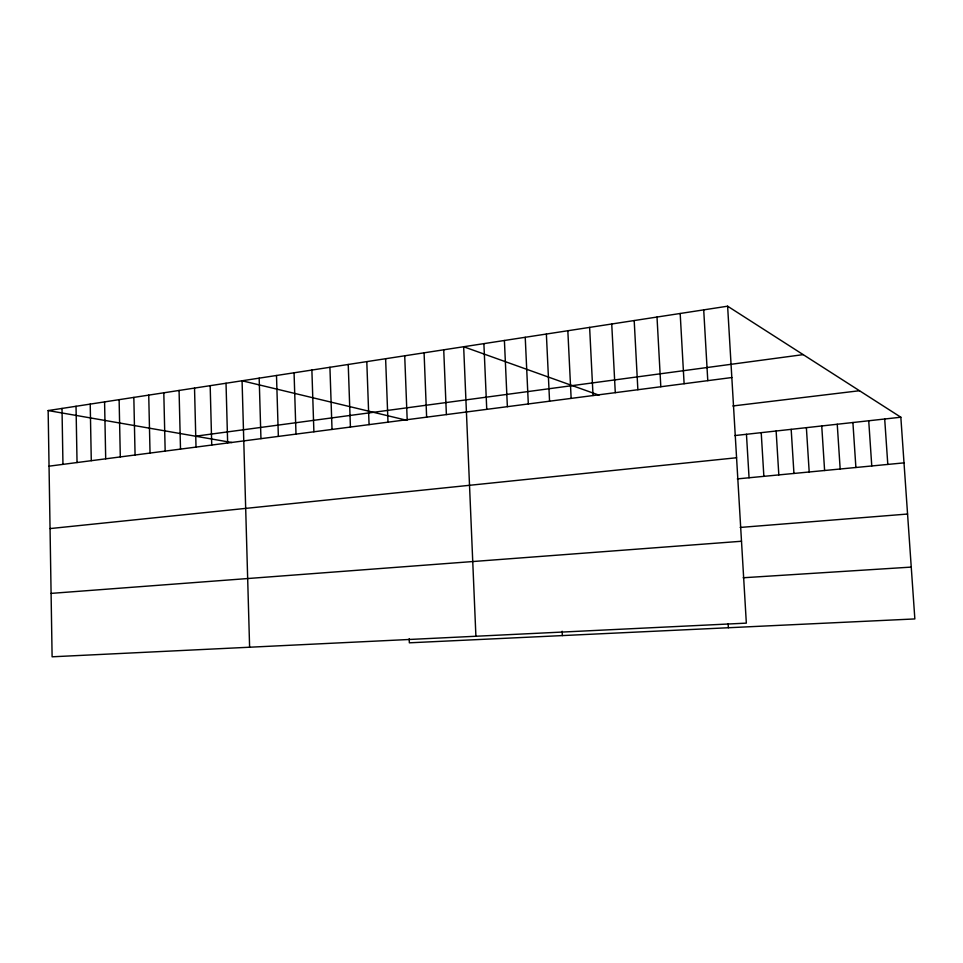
<?xml version="1.0" encoding="UTF-8"?>
<svg xmlns="http://www.w3.org/2000/svg" width="963" height="963" viewBox="0 0 963 963"><rect width="100%" height="100%" fill="white"/><g stroke="black" fill="none" stroke-linecap="round" stroke-linejoin="round"><path stroke-width="1.44" d="M727.619 306.198L746.337 623.133L52.11 656.802L48.15 410.563L727.619 306.198L900.838 417.22L914.85 618.932L409.347 642.815L409.191 638.698M195.489 436.203L803.178 354.625M49.041 466.176L731.832 377.532M732.891 405.965L859.49 390.725M734.757 435.577L900.838 417.22M50.052 528.579L736.575 457.75M737.309 478.9L904.004 462.866M740.174 527.447L907.567 514.037M51.087 593.389L741.498 541.254M743.147 577.764L911.251 567.099M48.15 410.563L231.939 442.535M406.819 420.313L242.074 380.782L249.61 647.22M598.974 395.155L463.66 346.752L475.903 636.254M884.696 419.001L887.802 464.431M868.722 420.771L871.768 465.972M852.905 422.516L855.89 467.5M837.244 424.25L840.169 469.005M821.74 425.959L824.605 470.51M806.38 427.656L809.197 471.99M791.177 429.342L793.945 473.459M776.13 431.003L778.826 474.903M761.215 432.652L763.864 476.348M746.457 434.289L749.058 477.768M728.136 623.663L728.365 627.744M703.712 309.881L707.781 380.65M680.179 313.493L684.115 383.719M657.007 317.044L660.811 386.753M634.196 320.547L637.867 389.726M611.734 324.001L615.285 392.663M589.621 327.396L593.039 395.552M567.833 330.742L571.143 398.393M562.151 631.246L562.356 635.58M546.37 334.041L549.56 401.186M525.232 337.291L528.314 403.954M504.407 340.493L507.369 406.675M483.883 343.635L486.748 409.347M443.726 349.81L446.387 414.584M424.081 352.819L426.633 417.148M404.713 355.804L407.18 419.675M385.621 358.73L387.993 422.167M366.795 361.619L369.07 424.623M348.233 364.471L350.424 427.042M329.924 367.288L332.03 429.438M311.88 370.057L313.89 431.785M294.064 372.789L296.002 434.108M276.501 375.498L278.355 436.395M259.167 378.158L260.949 438.659M226.028 383.25L227.653 442.98M210.175 385.682L211.74 445.05M194.526 388.077L196.019 447.085M179.07 390.46L180.502 449.107M163.806 392.796L165.167 451.093M148.735 395.119L150.035 453.055M133.833 397.406L135.073 455.005M119.123 399.669L120.303 456.919M104.582 401.896L105.701 458.821M90.221 404.099L91.28 460.687M76.029 406.278L77.04 462.541M62.005 408.432L62.956 464.371"/></g></svg>
